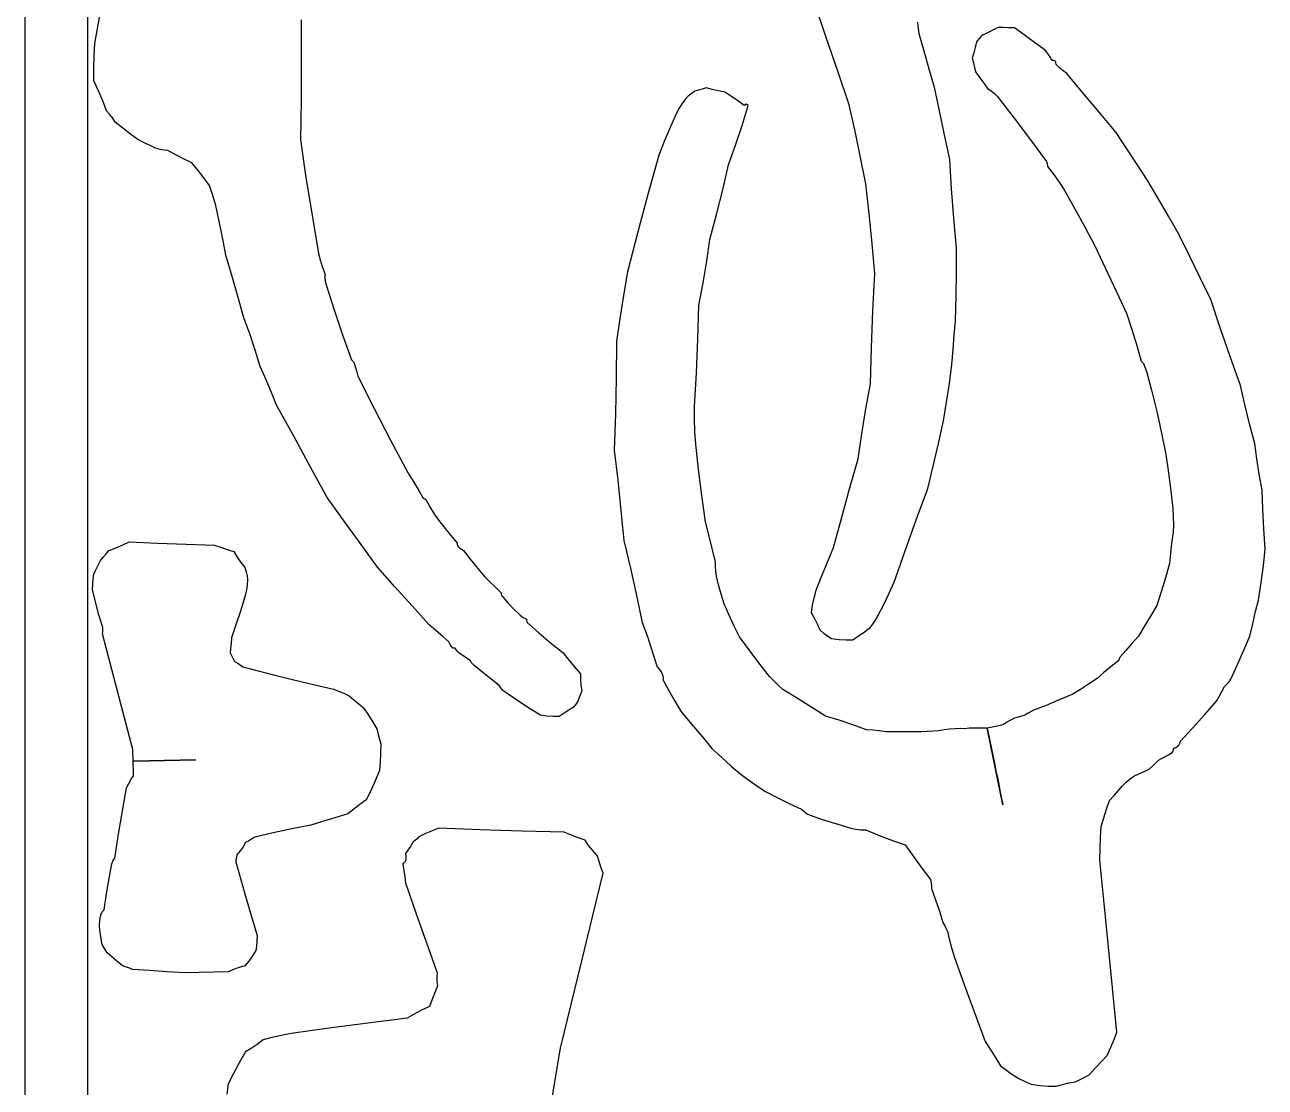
# Model space of a CAD drawing. Extents: x 0 to 192, y -79 to 48.
# Drawn here: x -0.02 to 19.74, y 21.06 to 37.98 of the extents above; entities that cross this region are included whole.
import ezdxf

# ---------------------------------------------------------------- set-up
doc = ezdxf.new("R2010")
doc.units = 0
doc.layers.add('1', color=7, linetype='CONTINUOUS')

msp = doc.modelspace()

# ---------------------------------------------------------------- linework, layer by layer
at = {"layer": '1', "color": 1, "linetype": 'CONTINUOUS'}
for p, q in [((-0.0171, 48.0166), (-0.0171, 0.0166)), ((0.9829, 47.0166), (0.9829, 1.0166)), ((1.1002, 37.6832), (1.1973, 38.2415)), ((12.7503, 37.7753), (12.5686, 38.3123)), ((4.3847, 38.0564), (4.3875, 37.4189)), ((14.2033, 38.0207), (14.224, 37.8417)), ((15.49, 37.9371), (15.3946, 37.8862)), ((15.5693, 37.9345), (15.49, 37.9371)), ((12.932, 37.2382), (12.7503, 37.7753)), ((14.224, 37.8417), (14.3048, 37.563)), ((15.1914, 37.7674), (15.1641, 37.7343)), ((15.2265, 37.8063), (15.1914, 37.7674)), ((15.3074, 37.8435), (15.2265, 37.8063)), ((15.3946, 37.8862), (15.3074, 37.8435)), ((15.655, 37.9318), (15.5693, 37.9345)), ((15.7485, 37.9287), (15.655, 37.9318)), ((15.9046, 37.8178), (15.7485, 37.9287)), ((16.0658, 37.699), (15.9046, 37.8178)), ((1.0873, 37.4843), (1.1002, 37.6832)), ((14.3048, 37.563), (14.3859, 37.279)), ((15.1208, 37.6165), (15.098, 37.5314)), ((15.1437, 37.7095), (15.1208, 37.6165)), ((15.1641, 37.7343), (15.1437, 37.7095)), ((16.2353, 37.574), (16.0658, 37.699)), ((16.2735, 37.5269), (16.2353, 37.574)), ((1.0823, 37.2848), (1.0873, 37.4843)), ((4.3875, 37.4189), (4.3839, 36.7818)), ((15.098, 37.5314), (15.0755, 37.4523)), ((15.0755, 37.4523), (15.0928, 37.3725)), ((15.0928, 37.3725), (15.1104, 37.2979)), ((16.3116, 37.4719), (16.2735, 37.5269)), ((16.3497, 37.4106), (16.3116, 37.4719)), ((16.3691, 37.41), (16.3497, 37.4106)), ((16.389, 37.4035), (16.3691, 37.41)), ((16.4085, 37.389), (16.389, 37.4035)), ((16.4078, 37.3686), (16.4085, 37.389)), ((16.4132, 37.3492), (16.4078, 37.3686)), ((16.4265, 37.3288), (16.4132, 37.3492)), ((1.0831, 37.0854), (1.0823, 37.2848)), ((13.114, 36.7018), (12.932, 37.2382)), ((14.3859, 37.279), (14.4666, 36.9863)), ((15.1104, 37.2979), (15.128, 37.2316)), ((15.128, 37.2316), (15.1985, 37.1356)), ((16.471, 37.2872), (16.4265, 37.3288)), ((16.5231, 37.2459), (16.471, 37.2872)), ((16.5817, 37.2038), (16.5231, 37.2459)), ((16.8366, 36.8965), (16.5817, 37.2038)), ((1.1571, 36.9267), (1.0831, 37.0854)), ((10.7749, 36.9556), (10.7149, 36.9376)), ((10.8354, 36.9735), (10.7749, 36.9556)), ((10.9343, 36.9503), (10.8354, 36.9735)), ((11.0331, 36.9272), (10.9343, 36.9503)), ((14.4666, 36.9863), (14.5479, 36.6083)), ((15.1985, 37.1356), (15.2615, 37.048)), ((15.2615, 37.048), (15.3187, 36.9663)), ((15.3187, 36.9663), (15.377, 36.9245)), ((1.2236, 36.7677), (1.1571, 36.9267)), ((1.2842, 36.6085), (1.2236, 36.7677)), ((4.3839, 36.7818), (4.3733, 36.1442)), ((10.5111, 36.8048), (10.4548, 36.727)), ((10.5523, 36.8432), (10.5111, 36.8048)), ((10.5995, 36.8815), (10.5523, 36.8432)), ((10.6547, 36.9198), (10.5995, 36.8815)), ((10.7149, 36.9376), (10.6547, 36.9198)), ((11.1324, 36.9042), (11.0331, 36.9272)), ((11.2299, 36.8413), (11.1324, 36.9042)), ((11.3331, 36.7721), (11.2299, 36.8413)), ((11.4441, 36.6947), (11.3331, 36.7721)), ((15.377, 36.9245), (15.4296, 36.883)), ((15.4296, 36.883), (15.474, 36.8417)), ((15.474, 36.8417), (15.7417, 36.4941)), ((17.0996, 36.5834), (16.8366, 36.8965)), ((1.3384, 36.549), (1.2842, 36.6085)), ((10.3641, 36.5704), (10.2628, 36.3407)), ((10.4064, 36.6488), (10.3641, 36.5704)), ((10.4548, 36.727), (10.4064, 36.6488)), ((11.408, 36.377), (11.5039, 36.6927)), ((11.4503, 36.7005), (11.4441, 36.6947)), ((11.4441, 36.6947), (11.4441, 36.6947)), ((11.4646, 36.7138), (11.4503, 36.7005)), ((11.4705, 36.7137), (11.4646, 36.7138)), ((11.4843, 36.7071), (11.4705, 36.7137)), ((11.5039, 36.6927), (11.4843, 36.7071)), ((13.2093, 36.2837), (13.114, 36.7018)), ((14.5479, 36.6083), (14.6295, 36.2242)), ((17.3681, 36.2618), (17.0996, 36.5834)), ((1.3845, 36.4899), (1.3384, 36.549)), ((1.4245, 36.43), (1.3845, 36.4899)), ((1.5445, 36.3308), (1.4245, 36.43)), ((11.3038, 36.0612), (11.408, 36.377)), ((15.7417, 36.4941), (16.0032, 36.1469)), ((1.6643, 36.238), (1.5445, 36.3308)), ((1.7842, 36.1526), (1.6643, 36.238)), ((10.2628, 36.3407), (10.1696, 36.1186)), ((13.2966, 35.8659), (13.2093, 36.2837)), ((14.6295, 36.2242), (14.7107, 35.8323)), ((17.5252, 36.0174), (17.3681, 36.2618)), ((1.8836, 36.0996), (1.7842, 36.1526)), ((1.9777, 36.0539), (1.8836, 36.0996)), ((2.0637, 36.0146), (1.9777, 36.0539)), ((2.1376, 35.9946), (2.0637, 36.0146)), ((2.2029, 35.9814), (2.1376, 35.9946)), ((2.2629, 35.9756), (2.2029, 35.9814)), ((2.3968, 35.9026), (2.2629, 35.9756)), ((4.3733, 36.1442), (4.4616, 35.5472)), ((10.1696, 36.1186), (10.0829, 35.9021)), ((11.194, 35.7461), (11.3038, 36.0612)), ((16.0032, 36.1469), (16.2568, 35.7995)), ((17.6903, 35.767), (17.5252, 36.0174)), ((2.5226, 35.8373), (2.3968, 35.9026)), ((2.6423, 35.7779), (2.5226, 35.8373)), ((2.7424, 35.6591), (2.6423, 35.7779)), ((10.0829, 35.9021), (9.9091, 35.2759)), ((13.3783, 35.4481), (13.2966, 35.8659)), ((14.7107, 35.8323), (14.7384, 35.3685)), ((16.2568, 35.7995), (16.2695, 35.7654)), ((16.2695, 35.7654), (16.2747, 35.7393)), ((17.8611, 35.508), (17.6903, 35.767)), ((2.8367, 35.54), (2.7424, 35.6591)), ((11.1012, 35.3507), (11.194, 35.7461)), ((16.2747, 35.7393), (16.2741, 35.7195)), ((16.2741, 35.7195), (16.3698, 35.597)), ((16.3698, 35.597), (16.4598, 35.4745)), ((2.9231, 35.421), (2.8367, 35.54)), ((2.9772, 35.2618), (2.9231, 35.421)), ((4.4616, 35.5472), (4.5579, 34.9446)), ((13.4344, 34.9704), (13.3783, 35.4481)), ((14.7384, 35.3685), (14.7747, 34.8962)), ((16.4598, 35.4745), (16.5411, 35.3522)), ((18.0314, 35.2236), (17.8611, 35.508)), ((3.0236, 35.1028), (2.9772, 35.2618)), ((9.9091, 35.2759), (9.7439, 34.6581)), ((11.0024, 34.9555), (11.1012, 35.3507)), ((16.5411, 35.3522), (16.7105, 35.0477)), ((18.2013, 34.9332), (18.0314, 35.2236)), ((3.1048, 34.7248), (3.0236, 35.1028)), ((16.7105, 35.0477), (16.8739, 34.7494)), ((4.5579, 34.9446), (4.6602, 34.3336)), ((10.8961, 34.5605), (11.0024, 34.9555)), ((13.4821, 34.4926), (13.4344, 34.9704)), ((14.7747, 34.8962), (14.8172, 34.4188)), ((18.3709, 34.6346), (18.2013, 34.9332)), ((3.1456, 34.5119), (3.1048, 34.7248)), ((9.7439, 34.6581), (9.5837, 34.0454)), ((16.8739, 34.7494), (17.0301, 34.4591)), ((18.5386, 34.2905), (18.3709, 34.6346)), ((3.1866, 34.3068), (3.1456, 34.5119)), ((10.8449, 34.2174), (10.8961, 34.5605)), ((13.5241, 34.0148), (13.4821, 34.4926)), ((14.8172, 34.4188), (14.8187, 34.0405)), ((17.0301, 34.4591), (17.365, 33.737)), ((3.2877, 33.9688), (3.1866, 34.3068)), ((4.6602, 34.3336), (4.6865, 34.2339)), ((4.6865, 34.2339), (4.7207, 34.1289)), ((10.7875, 33.8665), (10.8449, 34.2174)), ((18.7068, 33.9462), (18.5386, 34.2905)), ((4.7207, 34.1289), (4.7615, 34.0153)), ((4.7615, 34.0153), (4.7618, 33.9556)), ((9.5837, 34.0454), (9.5177, 33.6691)), ((13.4928, 33.4235), (13.5241, 34.0148)), ((14.8187, 34.0405), (14.8143, 33.6563)), ((3.3826, 33.6366), (3.2877, 33.9688)), ((4.7618, 33.9556), (4.7677, 33.8956)), ((4.7677, 33.8956), (4.7817, 33.8362)), ((4.7817, 33.8362), (4.9091, 33.4384)), ((10.7221, 33.5099), (10.7875, 33.8665)), ((18.875, 33.602), (18.7068, 33.9462)), ((3.4697, 33.3121), (3.3826, 33.6366)), ((9.5177, 33.6691), (9.4599, 33.2981)), ((14.8143, 33.6563), (14.8021, 33.2634)), ((17.365, 33.737), (17.5329, 33.3869)), ((19.0255, 33.1528), (18.875, 33.602)), ((4.9091, 33.4384), (5.0444, 33.0405)), ((10.7045, 32.9728), (10.7221, 33.5099)), ((13.4698, 32.8395), (13.4928, 33.4235)), ((3.5648, 33.0538), (3.4697, 33.3121)), ((9.4599, 33.2981), (9.4079, 32.9352)), ((14.8021, 33.2634), (14.7831, 33.0383)), ((17.5329, 33.3869), (17.618, 33.125)), ((3.6514, 32.7955), (3.5648, 33.0538)), ((5.0444, 33.0405), (5.1854, 32.6427)), ((14.7831, 33.0383), (14.7644, 32.8052)), ((17.618, 33.125), (17.6954, 32.8693)), ((19.184, 32.6954), (19.0255, 33.1528)), ((9.4079, 32.9352), (9.4034, 32.3574)), ((10.681, 32.4355), (10.7045, 32.9728)), ((13.4523, 32.2618), (13.4698, 32.8395)), ((14.7644, 32.8052), (14.7455, 32.5662)), ((17.6954, 32.8693), (17.7667, 32.6218)), ((3.7322, 32.5367), (3.6514, 32.7955)), ((5.1854, 32.6427), (5.1918, 32.6371)), ((5.1918, 32.6371), (5.2057, 32.6233)), ((5.2057, 32.6233), (5.2257, 32.6034)), ((5.2257, 32.6034), (5.2458, 32.5375)), ((17.7667, 32.6218), (17.7861, 32.6013)), ((19.3483, 32.2316), (19.184, 32.6954)), ((3.8266, 32.324), (3.7322, 32.5367)), ((5.2458, 32.5375), (5.2659, 32.4643)), ((5.2659, 32.4643), (5.2863, 32.3844)), ((10.6495, 31.8986), (10.681, 32.4355)), ((14.7455, 32.5662), (14.7068, 32.2674)), ((17.7861, 32.6013), (17.7997, 32.5871)), ((17.7997, 32.5871), (17.8052, 32.581)), ((17.8052, 32.581), (17.8544, 32.4397)), ((17.8544, 32.4397), (17.8959, 32.2988)), ((3.9133, 32.1192), (3.8266, 32.324)), ((5.2863, 32.3844), (5.5477, 31.8679)), ((9.4034, 32.3574), (9.3904, 31.7801)), ((13.3802, 31.8631), (13.4523, 32.2618)), ((14.7068, 32.2674), (14.6622, 31.9686)), ((17.8959, 32.2988), (17.931, 32.1586)), ((19.4178, 31.9303), (19.3483, 32.2316)), ((3.994, 31.9208), (3.9133, 32.1192)), ((17.931, 32.1586), (18.0135, 31.817)), ((4.2689, 31.424), (3.994, 31.9208)), ((5.5477, 31.8679), (5.8146, 31.3513)), ((10.6491, 31.6991), (10.6495, 31.8986)), ((13.3163, 31.4646), (13.3802, 31.8631)), ((14.6622, 31.9686), (14.6103, 31.6694)), ((18.0135, 31.817), (18.0882, 31.4759)), ((19.4936, 31.6233), (19.4178, 31.9303)), ((9.3904, 31.7801), (9.3715, 31.2026)), ((10.6563, 31.5), (10.6491, 31.6991)), ((14.6103, 31.6694), (14.532, 31.3107)), ((19.5772, 31.3073), (19.4936, 31.6233)), ((4.536, 30.9335), (4.2689, 31.424)), ((10.6699, 31.3), (10.6563, 31.5)), ((13.2587, 31.0656), (13.3163, 31.4646)), ((18.0882, 31.4759), (18.1565, 31.1347)), ((5.8146, 31.3513), (6.0899, 30.8348)), ((10.7163, 30.8936), (10.6699, 31.3)), ((14.532, 31.3107), (14.4481, 30.9459)), ((19.6089, 31.0673), (19.5772, 31.3073)), ((9.3715, 31.2026), (9.4296, 30.7231)), ((13.1213, 30.5872), (13.2587, 31.0656)), ((18.1565, 31.1347), (18.2007, 30.8403)), ((19.6468, 30.821), (19.6089, 31.0673)), ((4.7969, 30.4506), (4.536, 30.9335)), ((6.0899, 30.8348), (6.1701, 30.7093)), ((10.7683, 30.4798), (10.7163, 30.8936)), ((14.4481, 30.9459), (14.3561, 30.5731)), ((18.2007, 30.8403), (18.2374, 30.5544)), ((6.1701, 30.7093), (6.2507, 30.5764)), ((9.4296, 30.7231), (9.4795, 30.2432)), ((19.6923, 30.5664), (19.6468, 30.821)), ((5.0719, 30.0733), (4.7969, 30.4506)), ((6.2507, 30.5764), (6.3305, 30.4376)), ((6.3305, 30.4376), (6.3369, 30.4375)), ((6.3369, 30.4375), (6.3706, 30.4179)), ((10.8283, 30.0592), (10.7683, 30.4798)), ((12.9897, 30.1151), (13.1213, 30.5872)), ((14.3561, 30.5731), (14.179, 30.0885)), ((18.2374, 30.5544), (18.268, 30.2743)), ((19.7022, 30.2611), (19.6923, 30.5664)), ((6.3706, 30.4179), (6.4365, 30.2986)), ((6.4365, 30.2986), (6.5113, 30.1795)), ((9.4795, 30.2432), (9.5237, 29.7633)), ((18.268, 30.2743), (18.2774, 30.1403)), ((19.718, 29.9481), (19.7022, 30.2611)), ((5.3384, 29.7018), (5.0719, 30.0733)), ((6.5113, 30.1795), (6.5915, 30.0605)), ((6.5915, 30.0605), (6.6778, 29.9553)), ((10.8816, 29.8521), (10.8283, 30.0592)), ((12.8664, 29.65), (12.9897, 30.1151)), ((14.179, 30.0885), (14.0019, 29.5957)), ((18.2774, 30.1403), (18.2793, 30.0147)), ((6.6778, 29.9553), (6.7718, 29.8419)), ((6.7718, 29.8419), (6.8718, 29.7228)), ((10.9341, 29.6375), (10.8816, 29.8521)), ((18.2754, 29.8954), (18.25, 29.7229)), ((18.2793, 30.0147), (18.2754, 29.8954)), ((19.7415, 29.6282), (19.718, 29.9481)), ((1.3162, 29.5994), (1.4347, 29.648)), ((1.4347, 29.648), (1.544, 29.6941)), ((1.544, 29.6941), (1.6435, 29.7411)), ((1.6435, 29.7411), (2.097, 29.7239)), ((2.097, 29.7239), (2.5511, 29.7066)), ((2.5511, 29.7066), (3.0047, 29.6893)), ((3.0047, 29.6893), (3.1067, 29.6561)), ((3.1067, 29.6561), (3.2085, 29.6226)), ((5.5987, 29.3392), (5.3384, 29.7018)), ((6.8718, 29.7228), (6.8719, 29.7031)), ((6.8719, 29.7031), (6.8777, 29.6831)), ((6.8777, 29.6831), (6.8919, 29.6633)), ((6.8919, 29.6633), (6.9119, 29.6434)), ((6.9119, 29.6434), (6.9377, 29.6234)), ((9.5237, 29.7633), (9.6287, 29.3214)), ((12.7682, 29.417), (12.8664, 29.65)), ((18.25, 29.7229), (18.2307, 29.558)), ((1.1524, 29.3728), (1.1883, 29.4472)), ((1.1883, 29.4472), (1.2357, 29.5035)), ((1.2357, 29.5035), (1.2776, 29.5535)), ((1.2776, 29.5535), (1.3162, 29.5994)), ((3.2085, 29.6226), (3.3101, 29.5888)), ((3.3101, 29.5888), (3.3645, 29.4988)), ((3.3645, 29.4988), (3.4245, 29.415)), ((6.9377, 29.6234), (6.9718, 29.6039)), ((6.9718, 29.6039), (7.0778, 29.4651)), ((7.0778, 29.4651), (7.1923, 29.3258)), ((10.9869, 29.4164), (10.9341, 29.6375)), ((14.0019, 29.5957), (13.8249, 29.097)), ((18.2307, 29.558), (18.2196, 29.3991)), ((19.7129, 29.3643), (19.7415, 29.6282)), ((1.08, 29.2259), (1.1164, 29.2993)), ((1.1164, 29.2993), (1.1524, 29.3728)), ((3.4245, 29.415), (3.4879, 29.3358)), ((3.4879, 29.3358), (3.5079, 29.2667)), ((3.5079, 29.2667), (3.5236, 29.2016)), ((5.8788, 29.0273), (5.5987, 29.3392)), ((7.1923, 29.3258), (7.3123, 29.1874)), ((9.6287, 29.3214), (9.7283, 28.8855)), ((10.9848, 29.3505), (10.9869, 29.4164)), ((10.9883, 29.277), (10.9848, 29.3505)), ((10.9994, 29.1969), (10.9883, 29.277)), ((12.6751, 29.1912), (12.7682, 29.417)), ((18.2196, 29.3991), (18.1519, 29.1684)), ((19.6779, 29.0925), (19.7129, 29.3643)), ((1.0588, 28.9833), (1.065, 29.0745)), ((1.065, 29.0745), (1.0721, 29.154)), ((1.0721, 29.154), (1.08, 29.2259)), ((3.5228, 29.0462), (3.5067, 28.9557)), ((3.5327, 29.1419), (3.5228, 29.0462)), ((3.5236, 29.2016), (3.5327, 29.1419)), ((7.3123, 29.1874), (7.3923, 29.1078)), ((7.3923, 29.1078), (7.4781, 29.0224)), ((11.035, 29.0563), (10.9994, 29.1969)), ((11.0759, 28.9092), (11.035, 29.0563)), ((12.5908, 28.9717), (12.6751, 29.1912)), ((13.8249, 29.097), (13.7462, 28.9174)), ((18.1519, 29.1684), (18.0848, 28.9452)), ((19.6351, 28.8149), (19.6779, 29.0925)), ((1.1087, 28.7854), (1.0588, 28.9833)), ((3.4859, 28.8689), (3.4168, 28.6409)), ((3.5067, 28.9557), (3.4859, 28.8689)), ((6.1534, 28.7237), (5.8788, 29.0273)), ((7.4781, 29.0224), (7.5722, 28.9298)), ((7.5722, 28.9298), (7.5723, 28.9095)), ((7.5723, 28.9095), (7.5783, 28.8897)), ((7.5783, 28.8897), (7.5922, 28.8699)), ((7.5922, 28.8699), (7.6786, 28.7707)), ((9.7283, 28.8855), (9.8197, 28.4585)), ((11.1245, 28.7544), (11.0759, 28.9092)), ((12.5321, 28.7326), (12.5574, 28.8519)), ((12.5574, 28.8519), (12.5908, 28.9717)), ((13.7462, 28.9174), (13.6614, 28.7377)), ((18.0848, 28.9452), (18.0179, 28.7282)), ((1.1644, 28.5826), (1.1087, 28.7854)), ((6.4193, 28.4265), (6.1534, 28.7237)), ((7.6786, 28.7707), (7.7725, 28.6715)), ((7.7725, 28.6715), (7.8724, 28.5724)), ((11.1987, 28.5864), (11.1245, 28.7544)), ((12.5127, 28.6129), (12.5321, 28.7326)), ((13.6614, 28.7377), (13.5683, 28.558)), ((18.0179, 28.7282), (17.9128, 28.5582)), ((19.5892, 28.6307), (19.6351, 28.8149)), ((1.2246, 28.3757), (1.1644, 28.5826)), ((3.4168, 28.6409), (3.3454, 28.4231)), ((7.8724, 28.5724), (7.8988, 28.5523)), ((7.8988, 28.5523), (7.9325, 28.5327)), ((7.9325, 28.5327), (7.9725, 28.5131)), ((7.9725, 28.5131), (7.9726, 28.4933)), ((7.9726, 28.4933), (7.9785, 28.4729)), ((7.9785, 28.4729), (7.9925, 28.4534)), ((7.9925, 28.4534), (8.1725, 28.2952)), ((9.8197, 28.4585), (9.9052, 28.2163)), ((11.2788, 28.4107), (11.1987, 28.5864)), ((12.5671, 28.5138), (12.5127, 28.6129)), ((12.613, 28.4201), (12.5671, 28.5138)), ((13.5287, 28.4975), (13.4835, 28.4323)), ((13.5683, 28.558), (13.5287, 28.4975)), ((17.9128, 28.5582), (17.8138, 28.3963)), ((19.5433, 28.4391), (19.5892, 28.6307)), ((1.2192, 28.2761), (1.2256, 28.3149)), ((1.3677, 27.7098), (1.2192, 28.2761)), ((1.2272, 28.3477), (1.2246, 28.3757)), ((1.2256, 28.3149), (1.2272, 28.3477)), ((3.3454, 28.4231), (3.2741, 28.2147)), ((6.5331, 28.3274), (6.4193, 28.4265)), ((6.6393, 28.2342), (6.5331, 28.3274)), ((8.1725, 28.2952), (8.3586, 28.1364)), ((11.3662, 28.2285), (11.2788, 28.4107)), ((12.6533, 28.3348), (12.613, 28.4201)), ((12.7134, 28.2817), (12.6533, 28.3348)), ((12.7735, 28.2359), (12.7134, 28.2817)), ((13.3508, 28.2982), (13.2651, 28.2382)), ((13.4301, 28.3582), (13.3508, 28.2982)), ((13.4835, 28.4323), (13.4301, 28.3582)), ((17.8138, 28.3963), (17.723, 28.2399)), ((19.4964, 28.2416), (19.5433, 28.4391)), ((3.2682, 28.1238), (3.2608, 28.0436)), ((3.2741, 28.2147), (3.2682, 28.1238)), ((6.7392, 28.1487), (6.6393, 28.2342)), ((6.7597, 28.1091), (6.7392, 28.1487)), ((6.7796, 28.0754), (6.7597, 28.1091)), ((6.7994, 28.05), (6.7796, 28.0754)), ((8.3586, 28.1364), (8.5525, 27.978)), ((9.9052, 28.2163), (9.9836, 27.9808)), ((11.6775, 27.8137), (11.3662, 28.2285)), ((12.8336, 28.1964), (12.7735, 28.2359)), ((12.953, 28.183), (12.8336, 28.1964)), ((13.0667, 28.1772), (12.953, 28.183)), ((13.1717, 28.1777), (13.0667, 28.1772)), ((13.2651, 28.2382), (13.1717, 28.1777)), ((17.6195, 28.1237), (17.5223, 28.013)), ((17.723, 28.2399), (17.6195, 28.1237)), ((19.4038, 28.0195), (19.4964, 28.2416)), ((3.2608, 28.0436), (3.2526, 27.9727)), ((3.2526, 27.9727), (3.2812, 27.9227)), ((3.2812, 27.9227), (3.3035, 27.878)), ((3.3035, 27.878), (3.321, 27.8368)), ((6.8194, 28.0499), (6.7994, 28.05)), ((6.8334, 28.0499), (6.8194, 28.0499)), ((6.8394, 28.0501), (6.8334, 28.0499)), ((6.8592, 28.0159), (6.8394, 28.0501)), ((6.8797, 27.9902), (6.8592, 28.0159)), ((6.8995, 27.9705), (6.8797, 27.9902)), ((6.9591, 27.9312), (6.8995, 27.9705)), ((7.019, 27.8913), (6.9591, 27.9312)), ((7.079, 27.8518), (7.019, 27.8913)), ((8.5525, 27.978), (8.6381, 27.8726)), ((8.6381, 27.8726), (8.7325, 27.7596)), ((9.9836, 27.9808), (10.0556, 27.7533)), ((17.4122, 27.8711), (17.4115, 27.8512)), ((17.4188, 27.8912), (17.4122, 27.8711)), ((17.4333, 27.9102), (17.4188, 27.8912)), ((17.5223, 28.013), (17.4333, 27.9102)), ((19.3026, 27.7894), (19.4038, 28.0195)), ((1.5155, 27.1429), (1.3677, 27.7098)), ((3.321, 27.8368), (3.3759, 27.8093)), ((3.3759, 27.8093), (3.4211, 27.7792)), ((3.4211, 27.7792), (3.4561, 27.7499)), ((3.4561, 27.7499), (3.943, 27.6266)), ((7.0993, 27.8179), (7.079, 27.8518)), ((7.1193, 27.7921), (7.0993, 27.8179)), ((7.1391, 27.7727), (7.1193, 27.7921)), ((7.279, 27.6595), (7.1391, 27.7727)), ((8.7325, 27.7596), (8.833, 27.6404)), ((10.0556, 27.7533), (10.0882, 27.7125)), ((10.0882, 27.7125), (10.1129, 27.6778)), ((10.1129, 27.6778), (10.1321, 27.6511)), ((11.8439, 27.595), (11.6775, 27.8137)), ((17.2887, 27.7556), (17.1723, 27.6597)), ((17.4115, 27.8512), (17.2887, 27.7556)), ((19.1951, 27.5539), (19.3026, 27.7894)), ((3.943, 27.6266), (4.4238, 27.5089)), ((4.4238, 27.5089), (4.9005, 27.3948)), ((7.4133, 27.5546), (7.279, 27.6595)), ((7.5389, 27.4554), (7.4133, 27.5546)), ((8.833, 27.6404), (8.8332, 27.5551)), ((8.8332, 27.5551), (8.8394, 27.4612)), ((10.1321, 27.6511), (10.1444, 27.6108)), ((10.1444, 27.6108), (10.1492, 27.5767)), ((10.1492, 27.5767), (10.1483, 27.551)), ((10.1483, 27.551), (10.2425, 27.3744)), ((11.9074, 27.5334), (11.8439, 27.595)), ((11.979, 27.4653), (11.9074, 27.5334)), ((12.0563, 27.389), (11.979, 27.4653)), ((16.9266, 27.4746), (16.799, 27.3931)), ((17.0631, 27.5641), (16.9266, 27.4746)), ((17.1723, 27.6597), (17.0631, 27.5641)), ((19.0919, 27.4375), (19.1327, 27.4761)), ((19.1327, 27.4761), (19.1681, 27.5147)), ((19.1681, 27.5147), (19.1951, 27.5539)), ((4.9005, 27.3948), (4.9942, 27.3604)), ((4.9942, 27.3604), (5.0761, 27.3253)), ((5.0761, 27.3253), (5.1499, 27.2892)), ((5.1499, 27.2892), (5.2261, 27.2251)), ((7.5592, 27.4217), (7.5389, 27.4554)), ((7.579, 27.3961), (7.5592, 27.4217)), ((7.599, 27.3763), (7.579, 27.3961)), ((7.799, 27.2377), (7.599, 27.3763)), ((8.8344, 27.3161), (8.8143, 27.2622)), ((8.8539, 27.3619), (8.8344, 27.3161)), ((8.8394, 27.4612), (8.8539, 27.3619)), ((10.2425, 27.3744), (10.3368, 27.2061)), ((12.2773, 27.2561), (12.0563, 27.389)), ((16.6767, 27.3172), (16.4603, 27.225)), ((16.799, 27.3931), (16.6767, 27.3172)), ((18.9643, 27.2027), (19.0069, 27.2812)), ((19.0069, 27.2812), (19.0495, 27.3593)), ((19.0495, 27.3593), (19.0919, 27.4375)), ((1.7038, 26.4328), (1.5155, 27.1429)), ((5.2261, 27.2251), (5.3025, 27.1611)), ((5.3025, 27.1611), (5.3785, 27.0972)), ((5.3785, 27.0972), (5.4552, 26.9805)), ((7.9983, 27.1051), (7.799, 27.2377)), ((8.1983, 26.9805), (7.9983, 27.1051)), ((8.7161, 27.1022), (8.6501, 27.0621)), ((8.7495, 27.1424), (8.7161, 27.1022)), ((8.7753, 27.1765), (8.7495, 27.1424)), ((8.7946, 27.2024), (8.7753, 27.1765)), ((8.8143, 27.2622), (8.7946, 27.2024)), ((10.3368, 27.2061), (10.431, 27.0434)), ((12.5054, 27.1154), (12.2773, 27.2561)), ((12.7399, 26.9679), (12.5054, 27.1154)), ((16.2524, 27.138), (16.0505, 27.059)), ((16.4603, 27.225), (16.2524, 27.138)), ((18.7781, 26.9898), (18.9643, 27.2027)), ((5.4552, 26.9805), (5.5255, 26.8696)), ((8.2981, 26.9669), (8.1983, 26.9805)), ((8.3976, 26.9614), (8.2981, 26.9669)), ((8.4973, 26.962), (8.3976, 26.9614)), ((8.5766, 27.0162), (8.4973, 26.962)), ((8.6501, 27.0621), (8.5766, 27.0162)), ((10.431, 27.0434), (10.6035, 26.8386)), ((12.9567, 26.9014), (12.7399, 26.9679)), ((13.1737, 26.8283), (12.9567, 26.9014)), ((15.6379, 26.8767), (15.6046, 26.8532)), ((15.685, 26.9022), (15.6379, 26.8767)), ((15.7481, 26.9318), (15.685, 26.9022)), ((15.8462, 26.9628), (15.7481, 26.9318)), ((15.9144, 26.9838), (15.8462, 26.9628)), ((15.9661, 27.0129), (15.9144, 26.9838)), ((16.0505, 27.059), (15.9661, 27.0129)), ((18.5861, 26.7767), (18.7781, 26.9898)), ((5.5255, 26.8696), (5.5913, 26.7624)), ((5.5913, 26.7624), (5.6131, 26.6737)), ((10.6035, 26.8386), (10.7704, 26.6399)), ((13.3902, 26.7474), (13.1737, 26.8283)), ((13.4898, 26.7442), (13.3902, 26.7474)), ((13.5948, 26.7347), (13.4898, 26.7442)), ((13.708, 26.7171), (13.5948, 26.7347)), ((13.987, 26.7141), (13.708, 26.7171)), ((14.2662, 26.7188), (13.987, 26.7141)), ((14.5454, 26.7299), (14.2662, 26.7188)), ((14.6256, 26.7468), (14.5454, 26.7299)), ((14.7179, 26.759), (14.6256, 26.7468)), ((14.8022, 26.7649), (14.7179, 26.759)), ((14.8807, 26.7668), (14.8022, 26.7649)), ((14.9572, 26.7649), (14.8807, 26.7668)), ((15.0251, 26.7737), (14.9572, 26.7649)), ((15.3103, 26.7766), (15.0251, 26.7737)), ((15.5011, 26.8103), (15.3103, 26.7766)), ((15.3103, 26.7766), (15.3476, 26.602)), ((15.5636, 25.5522), (15.3103, 26.7766)), ((15.3103, 26.7766), (15.3103, 26.7766)), ((15.3103, 26.7766), (15.3103, 26.7766)), ((15.539, 26.824), (15.5011, 26.8103)), ((15.583, 26.8375), (15.539, 26.824)), ((15.6046, 26.8532), (15.583, 26.8375)), ((18.3858, 26.564), (18.5861, 26.7767)), ((5.6131, 26.6737), (5.6343, 26.5962)), ((5.6343, 26.5962), (5.6542, 26.5271)), ((5.6542, 26.5271), (5.6492, 26.376)), ((10.7704, 26.6399), (10.9294, 26.4491)), ((15.3476, 26.602), (15.3751, 26.4705)), ((18.3168, 26.4666), (18.3433, 26.4861)), ((18.3433, 26.4861), (18.3637, 26.5051)), ((18.3637, 26.5051), (18.3782, 26.5242)), ((18.3782, 26.5242), (18.3851, 26.5443)), ((18.3851, 26.5443), (18.3858, 26.564)), ((1.7104, 26.2481), (1.7038, 26.4328)), ((1.7038, 26.4328), (1.7038, 26.4328)), ((5.6492, 26.376), (5.6415, 26.2335)), ((10.9294, 26.4491), (11.0843, 26.3048)), ((11.0843, 26.3048), (11.2394, 26.1663)), ((15.3751, 26.4705), (15.4006, 26.343)), ((15.4006, 26.343), (15.4339, 26.1919)), ((18.0572, 26.2762), (18.1324, 26.3133)), ((18.1324, 26.3133), (18.1995, 26.3511)), ((18.1995, 26.3511), (18.2606, 26.389)), ((18.2606, 26.389), (18.2748, 26.408)), ((18.2748, 26.408), (18.2814, 26.4282)), ((18.2814, 26.4282), (18.282, 26.4481)), ((18.282, 26.4481), (18.3168, 26.4666)), ((1.7104, 26.2481), (2.7082, 26.271)), ((2.2094, 26.2596), (1.7104, 26.2481)), ((1.7133, 26.0579), (1.7104, 26.2481)), ((1.7104, 26.2481), (1.7104, 26.2481)), ((1.7104, 26.2481), (1.7125, 26.2478)), ((1.7125, 26.2478), (1.7104, 26.2481)), ((1.7104, 26.2481), (1.7104, 26.2481)), ((1.7104, 26.2481), (1.7104, 26.2481)), ((2.7082, 26.271), (2.2094, 26.2596)), ((2.7082, 26.271), (2.7082, 26.271)), ((2.7082, 26.271), (2.7082, 26.271)), ((2.7082, 26.271), (2.7082, 26.271)), ((2.7082, 26.271), (2.7082, 26.271)), ((2.7082, 26.271), (2.7082, 26.271)), ((2.7082, 26.271), (2.7082, 26.271)), ((2.7082, 26.271), (2.7082, 26.271)), ((2.7082, 26.271), (2.7082, 26.271)), ((2.7082, 26.271), (2.7082, 26.271)), ((2.7082, 26.271), (2.7082, 26.271)), ((2.7082, 26.271), (2.7082, 26.271)), ((2.7082, 26.271), (2.7082, 26.271)), ((5.6345, 26.1017), (5.5641, 25.9344)), ((5.6415, 26.2335), (5.6345, 26.1017)), ((11.2394, 26.1663), (11.3943, 26.0357)), ((15.4339, 26.1919), (15.4496, 26.0918)), ((15.4496, 26.0918), (15.4771, 25.9878)), ((17.7311, 26.0476), (17.812, 26.0846)), ((17.812, 26.0846), (17.8931, 26.1221)), ((17.8931, 26.1221), (17.955, 26.1795)), ((17.955, 26.1795), (18.0099, 26.2318)), ((18.0099, 26.2318), (18.0572, 26.2762)), ((1.6022, 25.8217), (1.6381, 25.8957)), ((1.6381, 25.8957), (1.6748, 25.961)), ((1.6748, 25.961), (1.7128, 26.015)), ((1.7128, 26.015), (1.7133, 26.0579)), ((5.5641, 25.9344), (5.4931, 25.7783)), ((11.3943, 26.0357), (11.5305, 25.9378)), ((11.5305, 25.9378), (11.661, 25.8477)), ((15.4771, 25.9878), (15.4967, 25.8818)), ((17.466, 25.857), (17.5274, 25.9147)), ((17.5274, 25.9147), (17.5888, 25.9665)), ((17.5888, 25.9665), (17.6501, 26.0103)), ((17.6501, 26.0103), (17.7311, 26.0476)), ((1.5392, 25.4589), (1.6022, 25.8217)), ((5.4931, 25.7783), (5.4212, 25.6304)), ((11.661, 25.8477), (11.784, 25.764)), ((11.784, 25.764), (11.9797, 25.664)), ((15.4967, 25.8818), (15.5163, 25.7837)), ((15.5163, 25.7837), (15.5636, 25.5522)), ((17.2591, 25.6248), (17.3352, 25.7019)), ((17.3352, 25.7019), (17.4035, 25.7792)), ((17.4035, 25.7792), (17.466, 25.857)), ((5.3185, 25.5608), (5.2218, 25.486)), ((5.4212, 25.6304), (5.3185, 25.5608)), ((11.9797, 25.664), (12.1698, 25.5717)), ((12.1698, 25.5717), (12.3529, 25.4863)), ((15.5636, 25.5522), (15.5636, 25.5522)), ((15.5636, 25.5522), (15.5636, 25.5522)), ((15.5636, 25.5522), (15.5636, 25.5522)), ((15.5636, 25.5522), (15.5636, 25.5522)), ((15.5636, 25.5522), (15.5636, 25.5522)), ((15.5636, 25.5522), (15.5636, 25.5522)), ((15.5636, 25.5522), (15.5636, 25.5522)), ((15.5636, 25.5522), (15.5636, 25.5522)), ((15.5636, 25.5522), (15.5636, 25.5522)), ((17.2144, 25.4867), (17.2591, 25.6248)), ((1.478, 25.0859), (1.5392, 25.4589)), ((4.9231, 25.3472), (4.7247, 25.2873)), ((5.1298, 25.4075), (4.9231, 25.3472)), ((5.2218, 25.486), (5.1298, 25.4075)), ((12.3529, 25.4863), (12.3912, 25.4512)), ((12.3912, 25.4512), (12.4243, 25.4243)), ((12.4243, 25.4243), (12.4494, 25.4034)), ((12.4494, 25.4034), (12.6862, 25.3221)), ((12.6862, 25.3221), (12.9169, 25.2489)), ((17.1261, 25.2104), (17.1702, 25.3486)), ((17.1702, 25.3486), (17.2144, 25.4867)), ((3.9403, 25.1059), (3.6493, 25.0388)), ((4.2358, 25.1703), (3.9403, 25.1059)), ((4.5374, 25.2288), (4.2358, 25.1703)), ((4.7247, 25.2873), (4.5374, 25.2288)), ((6.4589, 25.1362), (6.3543, 25.0903)), ((6.5721, 25.1798), (6.4589, 25.1362)), ((7.2346, 25.1563), (6.5721, 25.1798)), ((7.9018, 25.1354), (7.2346, 25.1563)), ((8.5768, 25.1186), (7.9018, 25.1354)), ((8.6768, 25.0781), (8.5768, 25.1186)), ((12.9169, 25.2489), (13.1396, 25.1816)), ((13.1396, 25.1816), (13.2188, 25.1654)), ((13.2188, 25.1654), (13.2984, 25.1564)), ((13.2984, 25.1564), (13.3778, 25.1537)), ((13.3778, 25.1537), (13.5942, 25.067)), ((17.1202, 25.0313), (17.1261, 25.2104)), ((1.4168, 24.7032), (1.478, 25.0859)), ((3.5009, 24.9549), (3.4602, 24.8846)), ((3.5458, 24.9772), (3.5009, 24.9549)), ((3.5957, 25.0057), (3.5458, 24.9772)), ((3.6493, 25.0388), (3.5957, 25.0057)), ((6.1678, 24.9635), (6.1245, 24.892)), ((6.2022, 24.9839), (6.1678, 24.9635)), ((6.2333, 25.0093), (6.2022, 24.9839)), ((6.2603, 25.0418), (6.2333, 25.0093)), ((6.3543, 25.0903), (6.2603, 25.0418)), ((8.788, 25.0355), (8.6768, 25.0781)), ((8.9073, 24.9905), (8.788, 25.0355)), ((8.963, 24.9079), (8.9073, 24.9905)), ((9.0291, 24.8245), (8.963, 24.9079)), ((13.5942, 25.067), (13.8047, 24.9863)), ((13.8047, 24.9863), (14.0075, 24.9142)), ((14.0075, 24.9142), (14.1412, 24.7302)), ((17.1143, 24.8522), (17.1202, 25.0313)), ((1.3998, 24.6831), (1.4168, 24.7032)), ((3.3524, 24.7158), (3.3454, 24.6773)), ((3.3624, 24.7589), (3.3524, 24.7158)), ((3.4139, 24.8202), (3.3624, 24.7589)), ((3.4602, 24.8846), (3.4139, 24.8202)), ((6.0853, 24.829), (6.0475, 24.7763)), ((6.0475, 24.7763), (6.0503, 24.732)), ((6.0503, 24.732), (6.0504, 24.6927)), ((6.1245, 24.892), (6.0853, 24.829)), ((9.1039, 24.7367), (9.0291, 24.8245)), ((9.1305, 24.6532), (9.1039, 24.7367)), ((14.1412, 24.7302), (14.2746, 24.5467)), ((17.1084, 24.6729), (17.1143, 24.8522)), ((1.3276, 24.38), (1.368, 24.6142)), ((1.368, 24.6142), (1.3826, 24.6535)), ((1.3826, 24.6535), (1.3998, 24.6831)), ((3.3454, 24.6773), (3.3442, 24.6444)), ((3.3442, 24.6444), (3.4534, 24.2484)), ((6.0227, 24.6226), (6.0055, 24.6123)), ((6.0055, 24.6123), (6.0222, 24.5067)), ((6.0222, 24.5067), (6.0355, 24.4058)), ((6.0367, 24.6379), (6.0227, 24.6226)), ((6.0467, 24.6602), (6.0367, 24.6379)), ((6.0504, 24.6927), (6.0467, 24.6602)), ((9.1612, 24.5625), (9.1305, 24.6532)), ((9.1946, 24.4666), (9.1612, 24.5625)), ((14.2746, 24.5467), (14.4082, 24.3627)), ((17.1983, 23.7676), (17.1084, 24.6729)), ((1.2865, 24.1363), (1.3276, 24.38)), ((6.0355, 24.4058), (6.0452, 24.312)), ((6.0452, 24.312), (6.2135, 23.8325)), ((9.0253, 23.7687), (9.1946, 24.4666)), ((14.4082, 24.3627), (14.4204, 24.3087)), ((14.4204, 24.3087), (14.4248, 24.263)), ((1.2477, 23.883), (1.2865, 24.1363)), ((3.4534, 24.2484), (3.5678, 23.8584)), ((14.4248, 24.263), (14.4235, 24.2231)), ((14.4235, 24.2231), (14.4912, 24.0416)), ((14.4912, 24.0416), (14.5511, 23.8597)), ((1.1782, 23.7072), (1.1862, 23.7786)), ((1.1862, 23.7786), (1.2009, 23.818)), ((1.2009, 23.818), (1.2219, 23.8522)), ((1.2219, 23.8522), (1.2477, 23.883)), ((3.5678, 23.8584), (3.6863, 23.4725)), ((6.2135, 23.8325), (6.3816, 23.3539)), ((8.8559, 23.0705), (9.0253, 23.7687)), ((14.5511, 23.8597), (14.605, 23.6791)), ((17.2879, 22.854), (17.1983, 23.7676)), ((1.175, 23.6316), (1.1782, 23.7072)), ((1.1774, 23.5517), (1.175, 23.6316)), ((1.187, 23.4916), (1.1774, 23.5517)), ((14.605, 23.6791), (14.637, 23.624)), ((14.637, 23.624), (14.6616, 23.5775)), ((14.6616, 23.5775), (14.68, 23.5369)), ((14.68, 23.5369), (14.7153, 23.3963)), ((1.1987, 23.4218), (1.187, 23.4916)), ((1.2097, 23.3425), (1.1987, 23.4218)), ((1.2321, 23.2977), (1.2097, 23.3425)), ((3.6801, 23.3816), (3.6728, 23.3018)), ((3.6863, 23.4725), (3.6801, 23.3816)), ((6.3816, 23.3539), (6.5496, 22.8747)), ((14.7153, 23.3963), (14.7506, 23.2617)), ((1.2604, 23.248), (1.2321, 23.2977)), ((1.2934, 23.1941), (1.2604, 23.248)), ((1.3695, 23.1301), (1.2934, 23.1941)), ((1.4504, 23.0622), (1.3695, 23.1301)), ((3.6116, 23.1454), (3.552, 23.0654)), ((3.6649, 23.2306), (3.6116, 23.1454)), ((3.6728, 23.3018), (3.6649, 23.2306)), ((14.7506, 23.2617), (14.7867, 23.135)), ((14.7867, 23.135), (14.9509, 22.6775)), ((1.5374, 22.9891), (1.4504, 23.0622)), ((1.5852, 22.9751), (1.5374, 22.9891)), ((1.6393, 22.9557), (1.5852, 22.9751)), ((1.6981, 22.9323), (1.6393, 22.9557)), ((1.9682, 22.9134), (1.6981, 22.9323)), ((3.3091, 22.9311), (3.2274, 22.8956)), ((3.3955, 22.9626), (3.3091, 22.9311)), ((3.4879, 22.9891), (3.3955, 22.9626)), ((3.552, 23.0654), (3.4879, 22.9891)), ((8.6861, 22.3727), (8.8559, 23.0705)), ((2.2467, 22.895), (1.9682, 22.9134)), ((2.5364, 22.8779), (2.2467, 22.895)), ((2.7566, 22.8831), (2.5364, 22.8779)), ((2.9878, 22.8889), (2.7566, 22.8831)), ((3.2274, 22.8956), (2.9878, 22.8889)), ((6.5496, 22.8747), (6.546, 22.803)), ((6.546, 22.803), (6.5472, 22.7345)), ((6.5472, 22.7345), (6.5558, 22.6698)), ((17.3774, 21.9344), (17.2879, 22.854)), ((6.5109, 22.5504), (6.4679, 22.4392)), ((6.5558, 22.6698), (6.5109, 22.5504)), ((14.9509, 22.6775), (15.1152, 22.2276)), ((6.4278, 22.3393), (6.3006, 22.2798)), ((6.4679, 22.4392), (6.4278, 22.3393)), ((8.5168, 21.6748), (8.6861, 22.3727)), ((6.0749, 22.1529), (5.4491, 22.0759)), ((6.1827, 22.2169), (6.0749, 22.1529)), ((6.3006, 22.2798), (6.1827, 22.2169)), ((15.1152, 22.2276), (15.28, 21.7839)), ((4.8327, 21.9953), (4.2261, 21.9132)), ((5.4491, 22.0759), (4.8327, 21.9953)), ((17.3337, 21.8164), (17.3774, 21.9344)), ((3.6827, 21.7367), (3.5878, 21.6738)), ((3.7777, 21.8097), (3.6827, 21.7367)), ((3.918, 21.8465), (3.7777, 21.8097)), ((4.0664, 21.8814), (3.918, 21.8465)), ((4.2261, 21.9132), (4.0664, 21.8814)), ((15.28, 21.7839), (15.3695, 21.6476)), ((17.2836, 21.6925), (17.3337, 21.8164)), ((3.497, 21.62), (3.3986, 21.4455)), ((3.5878, 21.6738), (3.497, 21.62)), ((8.3854, 20.885), (8.5168, 21.6748)), ((15.3695, 21.6476), (15.4509, 21.519)), ((17.1365, 21.4639), (17.2255, 21.5609)), ((17.2255, 21.5609), (17.2836, 21.6925)), ((3.3986, 21.4455), (3.3072, 21.2758)), ((15.4509, 21.519), (15.5267, 21.3973)), ((15.5267, 21.3973), (15.5983, 21.3408)), ((15.5983, 21.3408), (15.6627, 21.293)), ((16.9365, 21.2513), (17.0399, 21.3618)), ((17.0399, 21.3618), (17.1365, 21.4639)), ((3.3072, 21.2758), (3.2209, 21.1089)), ((15.6627, 21.293), (15.721, 21.2511)), ((15.721, 21.2511), (15.8192, 21.1947)), ((15.8192, 21.1947), (15.9167, 21.1454)), ((15.9167, 21.1454), (16.015, 21.1024)), ((16.7137, 21.1391), (16.7947, 21.1765)), ((16.7947, 21.1765), (16.8698, 21.2135)), ((16.8698, 21.2135), (16.9365, 21.2513)), ((3.2209, 21.1089), (3.2035, 20.9433)), ((16.015, 21.1024), (16.1542, 21.0838)), ((16.1542, 21.0838), (16.2872, 21.0733)), ((16.2872, 21.0733), (16.4126, 21.0692)), ((16.4126, 21.0692), (16.5131, 21.1001)), ((16.5131, 21.1001), (16.6135, 21.1226)), ((16.6135, 21.1226), (16.7137, 21.1391))]:
    msp.add_line(p, q, dxfattribs=at)

doc.saveas('drawing.dxf')
